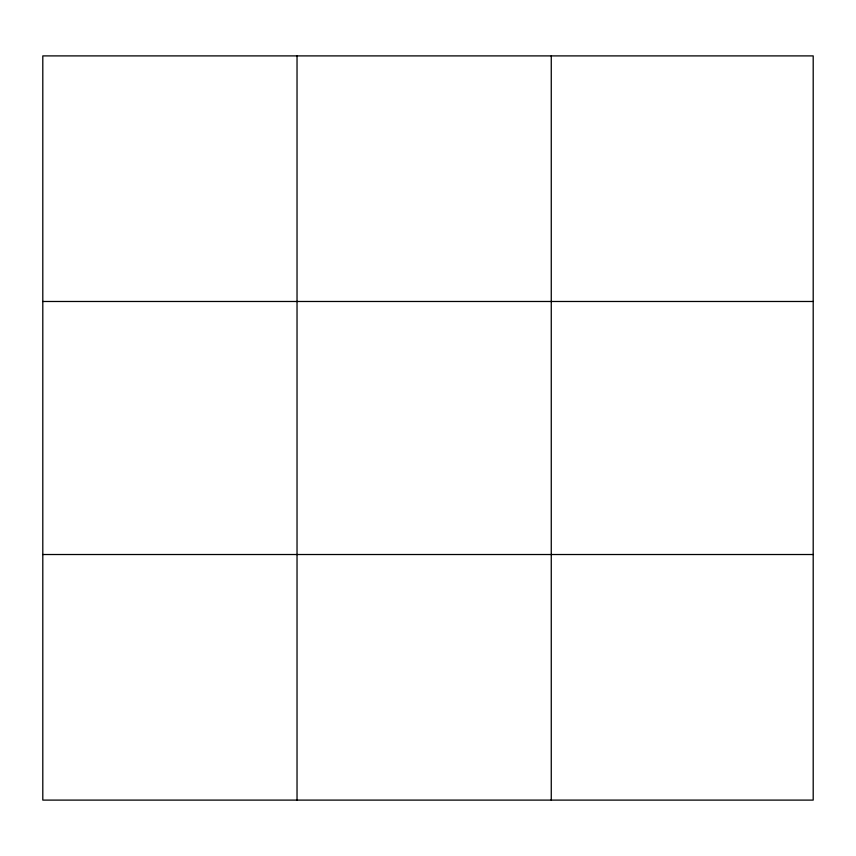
<?xml version="1.0" encoding="UTF-8"?>
<svg xmlns="http://www.w3.org/2000/svg" width="856" height="856" viewBox="0 0 856 856"><rect width="100%" height="100%" fill="white"/><g stroke="black" fill="none" stroke-linecap="round" stroke-linejoin="round"><path stroke-width="1.28" d="M297.032 800.103L297.032 55.897M551.264 800.103L551.264 55.897M813.2 301.483L813.2 55.897L42.8 55.897L42.8 800.103L813.2 800.103L813.2 301.483L42.8 301.483M42.8 554.517L813.2 554.517"/></g></svg>
